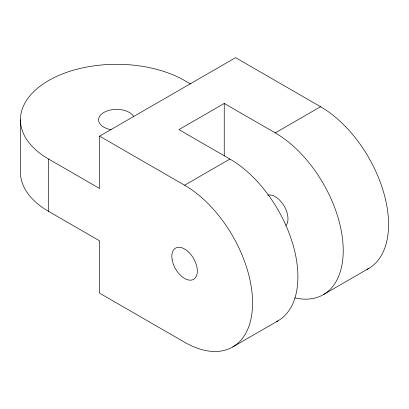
<?xml version="1.0" encoding="UTF-8"?>
<svg xmlns="http://www.w3.org/2000/svg" width="409" height="409" viewBox="0 0 409 409"><rect width="100%" height="100%" fill="white"/><g stroke="black" fill="none" stroke-linecap="round" stroke-linejoin="round"><path stroke-width="0.61" d="M190.62 84.034L184.587 80.553A96.151 55.512 0 0 0 48.61 80.553A96.151 55.512 0 0 0 48.61 159.06L99.602 188.498L99.602 136.161L235.579 57.654L320.564 106.718A96.151 55.512 60 0 1 383.79 192.869A96.151 55.512 60 0 1 367.052 269.352M294.792 297.875A96.151 55.512 60 0 0 342.502 238.815A96.151 55.512 60 0 0 275.237 132.889L224.244 103.451L178.922 129.617L229.914 159.055A96.151 55.512 60 0 1 293.141 245.206A96.151 55.512 60 0 1 276.402 321.689M99.602 136.161L184.587 185.226L229.914 159.055M275.237 132.889L320.564 106.718M232.66 347.001L277.987 320.83M323.309 294.664L368.637 268.493M20.45 119.806L20.45 172.143A96.151 55.512 0 0 0 48.61 211.397L99.602 240.835L99.602 293.171L184.587 342.236A96.151 55.512 60 0 0 252.573 302.982A96.151 55.512 60 0 0 184.587 185.226M224.244 103.451L224.244 155.788M48.61 159.06L48.61 211.397M267.767 195.154A18.027 10.409 60 0 1 284.035 205.819A18.027 10.409 60 0 1 285.911 225.604M110.987 129.699A18.027 10.409 0 0 1 103.881 112.429A18.027 10.409 0 0 1 133.758 116.611M172.112 259.557A18.027 10.409 60 0 0 193.094 279.603A18.027 10.409 60 0 0 188.554 252.031A18.027 10.409 60 0 0 172.112 259.557"/></g></svg>
